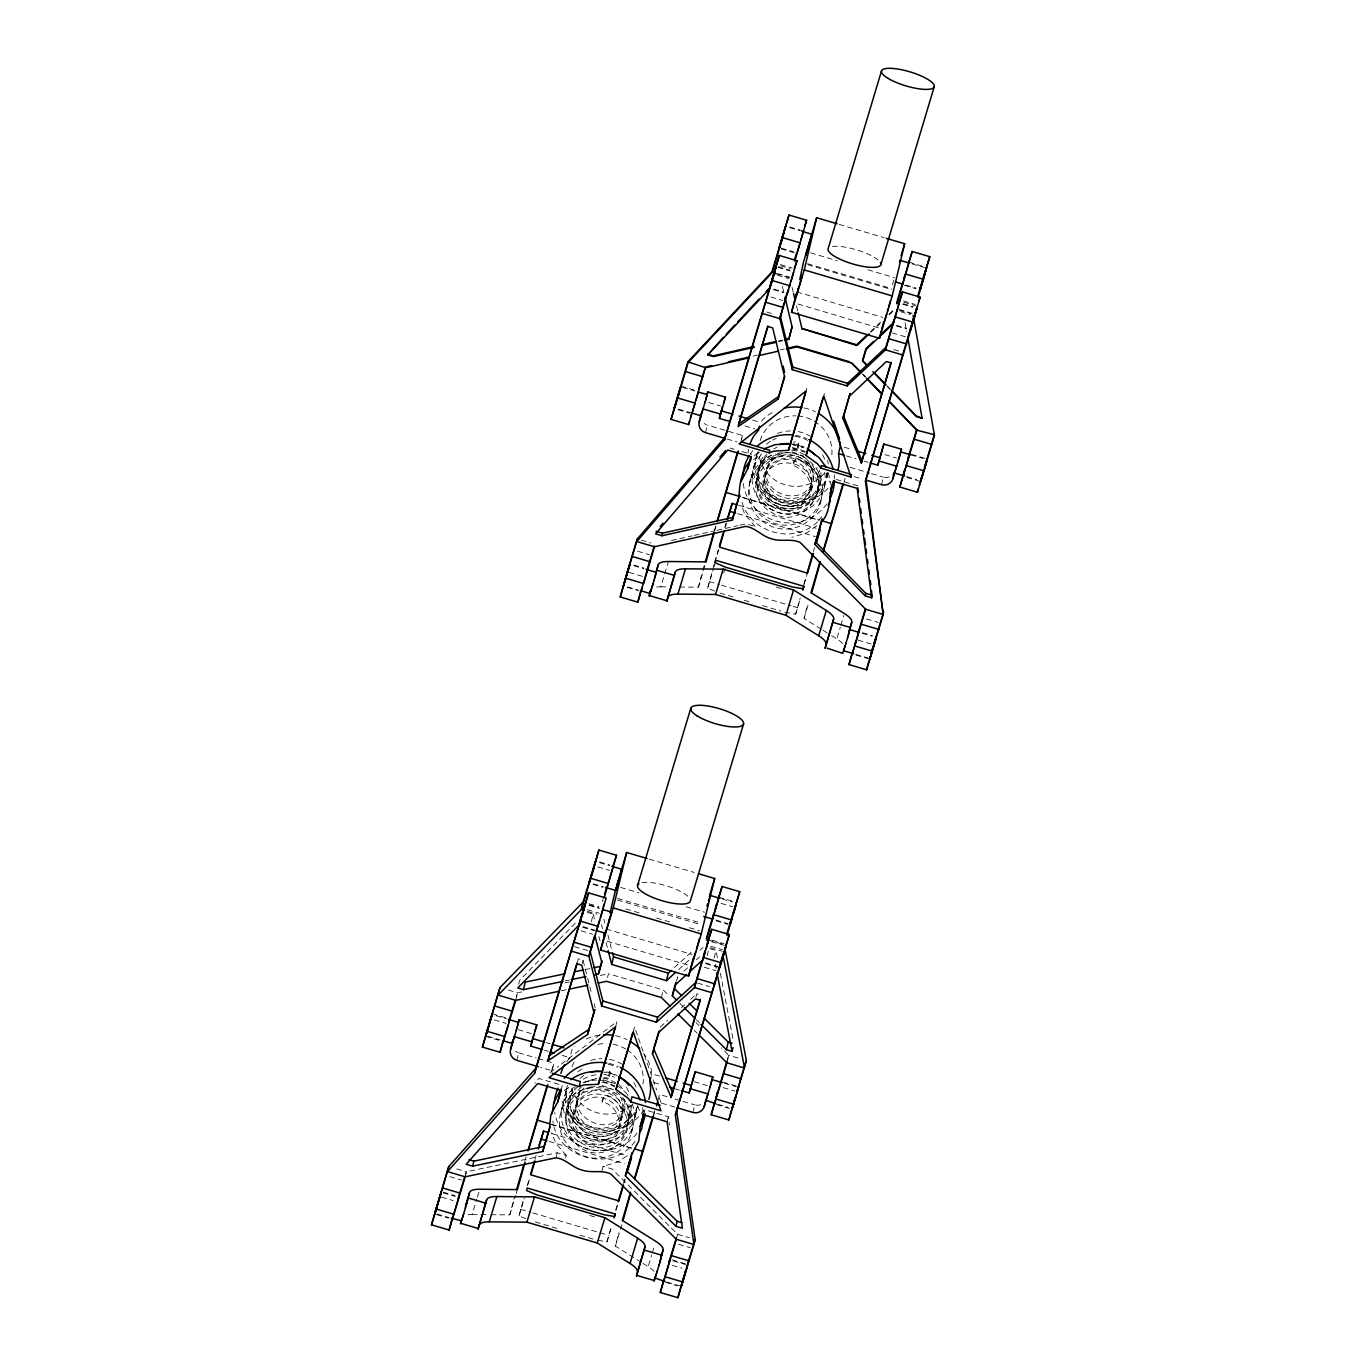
<?xml version="1.0" encoding="UTF-8"?>
<svg xmlns="http://www.w3.org/2000/svg" width="1366" height="1366" viewBox="0 0 1366 1366"><rect width="100%" height="100%" fill="white"/><g stroke="black" fill="none" stroke-linecap="round" stroke-linejoin="round"><path stroke-width="0.75" stroke-dasharray="5 3.75" d="M626.926 1126.848C632.936 1117.268 605.514 1081.616 602.065 1101.73C622.35 1106.323 626.14 1136.871 606.009 1143.564M630.887 1105.589C635.327 1151.145 563.868 1151.914 568.393 1105.521M810.277 490.274C812.224 477.98 801.654 469.153 792.861 465.021C793.185 456.995 799.913 459.42 804.711 463.689M810.926 487.611C814.614 460.325 770.902 453.102 764.021 479.073M817.551 490.923C818.029 437.82 740.184 454.519 769.69 501.903M820.846 472.431C824.193 517.526 754.391 517.151 758.523 471.629M809.56 464.56C776.247 431.297 730.247 491.111 773.054 513.206C802.235 530.725 834.763 487.372 809.423 464.457M757.259 476.956C753.605 528.693 837.034 516.553 816.919 467.804M757.891 474.292C752.768 510.269 808.16 523.246 818.422 488.191M763.867 480.388L764.397 488.516L770.339 499.239M764.516 477.741L765.062 485.852L770.987 496.575M765.831 472.431C761.75 499.188 804.83 509.586 812.087 483.257M766.463 469.767C762.382 496.541 805.479 506.94 812.736 480.61M566.463 1113.597C560.641 1148.618 617.449 1162.415 626.874 1127.787M570.356 1097.444C565.302 1137.263 626.567 1146.347 631.792 1106.648M574.71 1110.251L575.24 1118.43L581.148 1129.255M576.674 1102.208C573.976 1140.49 634.097 1134.326 623.886 1098.418M795.371 459.317L792.826 465.943M812.872 479.415C816.629 453.034 772.473 444.855 765.985 471.099M820.095 480.49L819.344 470.024M812.241 482.061L810.243 470.707L805.599 464.133M623.562 1109.875L621.53 1098.708M629.777 1115.066L629.043 1104.599M818.78 485.835L818.046 475.368L811.336 463.245M749.951 482.318L750.668 478.441M806.23 390.847L806.708 388.268M823.818 396.055L824.313 393.476M820.334 503.149A36.711 36.336 10.6 0 0 776.537 457.371A36.711 36.336 10.6 0 0 758.557 517.68A36.711 36.336 10.6 0 0 820.334 503.149L821.068 499.273M621.65 1117.9C625.526 1092.202 580.891 1083.836 574.54 1110.251M566.566 1112.402C585.092 1062.799 655.475 1106.358 617.603 1144.913C575.632 1176.929 541.038 1104.018 588.405 1087.66M810.14 491.47L803.874 501.117L797.027 505.318M817.158 493.263C812.258 511.157 789.548 519.251 773.702 510.543C751.812 500.195 752.171 468.487 767.999 452.983M465.157 1176.826L466.369 1171.789L557.243 1152.75L566.241 1155.414L565.029 1160.451M518.67 984.22L519.592 980.447L577.22 921.162M515.75 1000.339L517.577 992.792L521.71 991.921M516.877 1060.358L518.704 1052.81A9.169 8.811 13.6 0 1 515.528 1051.171M490.975 1214.716L509.791 1214.886L514.179 1197.948M577.476 962.159L578.279 958.795L583.026 960.213L587.09 976.109M705.522 432.646L707.349 425.082A9.169 8.811 13.6 0 1 704.173 423.443M538.255 1058.582L553.913 1063.209L552.069 1070.773L540.338 1067.307M525.842 1218.728L519.012 1215.808L523.605 1199.621M591.341 921.691L593.168 914.144L586.099 912.044M582.206 963.559L583.026 960.213M561.153 1090.444L562.365 1085.407L538.972 1078.474L534.755 1083.221M566.753 1061.604L570.015 1057.711L571.842 1050.164L574.932 1046.476M560.845 1112.505L562.672 1104.94M564.807 1096.13L566.634 1088.565A36.711 35.209 13.6 0 0 593.544 1133.217A36.711 35.209 13.6 0 0 637.888 1105.811M556.03 1157.787L557.243 1152.75M679.636 587.004L698.453 587.175L701.748 574.044M607.529 977.527L608.451 973.753L663.244 989.957L669.203 995.899M740.731 443.045L742.558 435.498L707.349 425.082M714.486 591L707.656 588.097L712.249 571.893M615.673 1026.686L616.886 1021.648L560.214 1064.985M753.451 468.401L755.278 460.854M756.491 455.817L757.413 452.026M633.278 1031.893L634.49 1026.856L656.602 1089.948M601.808 1171.328L603.021 1166.291L618.183 1161.92L627.814 1155.26M661.417 997.522L663.244 989.957M631.246 1133.319A36.711 35.209 13.6 0 0 587.226 1088.497A36.711 35.209 13.6 0 0 569.656 1146.911A36.711 35.209 13.6 0 0 631.246 1133.319L633.073 1125.772M635.207 1116.944L637.034 1109.397M597.949 1240.277L606.999 1241.848L611.592 1225.643M643.693 1114.861L644.923 1109.824L668.315 1116.739L669.528 1125.089M676.665 980.703L677.57 976.912L675.863 982.598M641.252 1262.304L615.4 1246.133L618.696 1233.003M658.122 1100.125L659.505 1094.456L667.325 1096.761M695.926 997.197L696.745 993.85L701.475 995.251M667.103 1121.776L668.315 1116.739M707.11 955.944L708.937 948.38L716.006 950.48L717.594 958.778M823.852 489.233L825.679 481.669M826.891 476.632L827.813 472.858M784.801 612.241L795.644 614.119L800.237 597.932M714.179 958.027L716.006 950.48M821.29 629.18L804.045 618.405L807.34 605.275M692.869 1112.419L694.696 1104.855A9.169 8.811 13.6 0 0 701.663 1104.24M676.341 1239.286L677.553 1234.249L612.036 1168.955L603.021 1166.291M726.934 1062.816L728.778 1055.252L721.316 1047.842M881.514 484.691L883.341 477.144A9.169 8.811 13.6 0 0 893.04 474.344M602.355 901.731L603.926 896.267M892.408 284.896L893.962 279.467M702.824 570.237L704.105 565.797M524.92 1160.963L526.115 1156.9M714.162 531.203L715.938 525.107M714.828 530.486L715.989 526.473M527.225 1185.927L529.598 1177.748M534.943 1159.375L536.138 1155.294M714.691 562.28L718.243 550.037M724.783 527.583L725.961 523.485M725.312 527.259L726.473 523.28M615.827 1209.9L617.603 1203.787M623.528 1183.366L624.723 1179.285M624.091 1182.99L625.252 1179.012M803.874 584.221L806.247 576.059M813.368 551.557L814.563 547.476M468.111 1214.75A31.333 8.828 16.7 0 1 472.158 1214.545L476.836 1198.989M477.434 1197.043L479.773 1189.257M656.756 587.021A31.333 8.828 16.7 0 1 660.803 586.834L668.418 561.528M551.454 1071.371L553.913 1063.209M741.328 439.562L742.558 435.498M509.791 1214.886L515.648 1195.438M516.228 1193.491L517.407 1189.598M698.453 587.175L706.051 561.87M519.012 1215.808L524.271 1198.289M707.656 588.097L713.496 568.632M714.094 566.685L715.255 562.792M723.741 573.003L725.5 567.163M606.999 1241.848L611.678 1226.275M795.644 614.119L800.322 598.547M653.375 1114.827L654.604 1110.746M653.529 1115.817L654.707 1111.873M843.949 482.181L845.127 478.237M615.4 1246.133L622.998 1220.828M804.045 618.405L808.723 602.833M653.99 1271.319A31.333 8.828 16.7 0 0 648.15 1266.606L651.667 1254.927M652.248 1252.998L654.587 1245.211M842.634 643.608A31.333 8.828 16.7 0 0 836.795 638.895L840.312 627.216M840.893 625.269L843.812 615.537M712.915 568.41L714.111 564.534M714.725 562.604L718.943 549.064M527.874 1184.527L529.684 1178.721M803.925 584.768L806.93 575.086M615.878 1210.549L617.688 1204.744M516.297 996.736L517.577 992.792L507.81 989.889M465.208 1175.323L466.369 1171.789L454.639 1168.306M727.48 1059.196L728.778 1055.252L738.545 1058.155M757.686 474.429C763.116 454.485 789.633 446.255 805.974 458.395M764.67 476.41C785.928 431.776 837.921 486.398 796.395 507.964M568.495 1104.326L573.361 1094.644L581.182 1087.319M573.396 1087.234C548.364 1131.372 627.353 1162.073 621.94 1106.443C608.894 1067.888 553.179 1103.318 580.157 1133.285M570.442 1096.232L575.308 1086.568M579.987 1090.358C575.513 1101.457 572.593 1115.783 582.138 1125.225M576.52 1102.208L582.906 1092.015L589.839 1087.473M758.95 469.101L760.964 464.099M758.318 471.765L763.133 462.271L770.936 455.032M766.633 468.453L773.002 458.259L783.896 452.488M810.841 488.567C794.756 528.061 739.74 483.871 765.028 454.349M819.72 482.847C814.102 502.705 787.311 509.603 771.653 497.07M623.767 1109.67C613.863 1143.205 558.421 1114.195 583.88 1087.985M621.837 1117.712L615.776 1127.309L608.912 1131.458M629.76 1116.005C624.125 1135.778 597.266 1142.505 581.779 1129.836M798.547 443.13C793.458 460.359 804.762 438.742 793.526 442.174M763.731 459.676L767.351 455.646M760.913 464.184L763.782 459.591M609.834 1071.081C604.882 1087.387 614.973 1069.544 606.487 1070.483M818.575 520.566L822.913 515.255M761.528 421.206L763.577 418.764A45.881 44.019 13.6 0 1 773.207 412.088M635.019 1141.31C613.556 1173.309 556.918 1159.341 552.94 1121.025M577.92 1086.602C555.484 1105.726 571.688 1149.472 602.082 1144.708C628.565 1143.342 638.912 1105.589 615.964 1091.758M773.634 455.595C734.413 512.438 840.21 517.526 806.879 458.839M870.569 331.631L881.326 321.42M889.01 314.129L895.157 308.289M870.757 332.382L879.994 323.64M889.215 314.88L895.362 309.04M674.394 967.555L692.682 950.924M678.663 969.57L689.318 959.871M699.99 950.155L703.029 947.389M683.854 971.209L688.549 966.923M696.387 959.803L699.529 956.951M660.188 1027.112L667.803 1020.18M681.514 1007.698L684.554 1004.932M690.65 999.383L696.745 993.85M579.884 1078.542L584.119 1075.213M550.208 1072.617L558.54 1066.248M754.254 455.817L759.086 452.351M753.52 459.693L761.596 453.905M817.483 521.897C793.526 545.632 748.397 532.364 741.277 499.358M816.766 525.756L807.084 532.706L791.853 537.35M564.278 1090.563L570.681 1086.107M583.145 1079.242L587.892 1076.681L598.41 1074.12M583.743 1082.435L597.437 1078.167M588.097 1081.394L595.747 1078.081M773.805 448.868L776.981 447.177M606.982 1139.534C624.604 1134.036 625.013 1106.511 607.272 1099.801C584.972 1087.695 560.367 1119.42 579.184 1137.315M602.082 1102.311L604.592 1095.43M778.381 340.937L782.462 340.014M778.586 341.688L782.65 340.766M753.178 356.116L757.327 355.16M780.14 349.952L784.289 348.996M671.474 540.492L677.69 539.092M679.756 538.631L692.186 535.848M694.269 535.387L700.485 534.004M702.551 533.543L714.981 530.759M717.065 530.298L723.28 528.898M725.346 528.437L737.777 525.654M739.86 525.193L746.075 523.793L753.281 525.927M585.655 969.467L589.822 968.596M565.08 980.942L569.246 980.071M565.08 982.837L569.212 981.966M600.186 975.478L608.451 973.753M561.187 990.828L567.385 989.53M590.112 1087.08L600.92 1086.312L611.302 1089.112M796.651 505.471C787.755 507.213 778.313 505.061 771.005 499.734M795.985 508.135C787.106 509.877 777.664 507.725 770.373 502.398M608.348 1131.748C599.452 1133.421 590.027 1131.185 582.77 1125.789M606.384 1139.825C597.488 1141.498 588.063 1139.261 580.806 1133.865M605.394 1143.837C596.515 1145.528 587.09 1143.274 579.833 1137.895M660.803 586.834L667.086 586.885M472.158 1214.545L488.891 1214.698M789.702 443.882L798.837 445.333L803.925 447.587M792.639 448.321L804.881 452.197M601.399 1071.695L610.534 1073.198L615.622 1075.418M603.226 1079.857L615.485 1083.716M603.84 1074.188L614.222 1077.006M604.114 1077.484L608.536 1078.303M602.867 1078.235L608.194 1079.208L617.91 1083.682M603.14 1081.531L614.802 1085.748M601.894 1082.282L607.221 1083.238L616.937 1087.712M602.15 1085.543L613.812 1089.778M792.878 444.821L803.362 447.758M792.246 447.485L802.61 450.37L807.391 453.119M792.878 449.294L797.3 450.131M791.597 450.148L796.924 451.173L806.606 455.732M792.229 451.958L803.737 456.21M839.168 224.4L884.195 237.718M789.736 226.944L803.413 230.991M909.022 262.221L924.662 266.848M789.668 227.678L799.827 230.683M912.198 263.928L924.372 267.531M810.567 252.847L837.17 260.718M867.871 269.802L894.474 277.674M781.386 248.202L793.578 251.805M905.948 285.05L916.091 288.055M781.113 248.885L794.79 252.932M904.309 285.323L916.04 288.789M807.46 263.689L891.366 288.516M807.75 264.697L891.657 289.524M780.362 264.543L792.109 268.009M903.558 300.981L915.288 304.447M780.703 265.789L790.487 268.692M903.899 302.228L915.63 305.711M778.142 266.712L789.872 270.178M903.285 303.73L913.069 306.616M778.039 267.394L790.214 270.997M902.585 304.225L912.744 307.23M777.835 273.593L789.565 277.059M899.067 309.45L912.761 313.497M776.076 273.763L789.77 277.81M899.272 310.202L911.002 313.668M777.408 275.249L789.138 278.715M900.604 311.687L910.388 314.59M796.873 291.948L882.829 317.373M773.822 289.114L783.964 292.119M896.335 325.347L906.495 328.352M773.515 289.66L783.299 292.563M896.711 326.115L906.495 329.001M797.864 304.003L879.721 328.216M770.919 297.02L782.65 300.486M892.169 332.877L905.846 336.924M766.668 312.011L774.488 314.317M893.774 349.611L901.594 351.916M680.917 386.1L694.594 390.164M911.651 454.366L927.309 458.993M682.727 387.415L694.918 391.017M910.849 454.895L923.04 458.498M708.8 402.56L720.531 406.026M884.792 454.622L896.523 458.088M752.632 420.113L760.486 422.435M844.273 447.211L852.128 449.534M744.914 425.919L754.732 428.839M846.374 455.937L856.192 458.839M864.046 461.162L867.973 462.323M678.509 409.117L690.701 412.737M906.631 476.597L916.774 479.603M678.151 409.783L689.881 413.249M906.939 477.468L920.633 481.515M850.096 467.309L869.664 473.097M871.61 473.678L883.341 477.144M727.036 438.998L736.82 441.901M854.143 476.597L861.963 478.92M730.195 448.065L734.105 449.209M741.909 451.514L751.659 454.4M836.163 479.398L857.609 485.75M742.148 497.19L819.31 520.019M743.685 497.958L818.815 520.19M738.391 505.215L816.151 528.215M737.708 513.667L815.485 536.667M641.2 540.151L650.984 543.036M776.349 587.175L784.528 589.583M637.683 551.266L649.413 554.75M866.471 618.952L878.201 622.418M709.227 581.557L719.455 584.597M721.504 585.194L791.085 605.787M793.134 606.384L797.232 607.597M633.875 565.063L643.642 567.966M862.663 632.748L872.447 635.634M633.858 565.746L644.018 568.751M861.98 633.226L872.123 636.232M719.933 593.066L736.137 597.864M744.248 600.255L752.359 602.662M762.501 605.65L780.737 611.046M629.231 572.456L642.925 576.503M858.019 640.125L871.713 644.189M627.609 586.868L637.768 589.873M855.714 654.331L869.937 658.549M627.301 587.448L639.032 590.915M856.089 655.134L867.82 658.6M649.174 859.146L694.201 872.464M599.657 861.946L609.441 864.849M718.943 897.24L732.637 901.287M599.606 862.697L609.748 865.702M722.119 898.948L732.278 901.936M597.847 866.915L609.577 870.381M721.043 903.353L732.774 906.819M620.625 887.422L639.049 892.869M686.108 906.802L704.532 912.249M593.339 883.819L603.499 886.824M715.869 920.052L728.044 923.655M592.981 884.468L602.765 887.371M716.177 920.906L727.907 924.389M617.483 898.384L701.39 923.194M617.586 900.023L699.443 924.236M625.884 908.953L642.259 913.803M656.585 918.037L670.911 922.272M689.318 927.719L699.563 930.758M589.053 903.746L598.837 906.631M712.249 940.184L723.98 943.65M589.292 904.77L599.076 907.656M708.578 940.047L722.273 944.094M589.156 905.385L599.401 908.527M711.754 941.755L724.082 945.289M587.482 909.739L599.213 913.205M710.679 946.177L722.409 949.643M587.226 911.293L597.01 914.195M710.422 947.731L722.153 951.214M606.18 929.034L692.118 954.458M582.992 926.626L595.166 930.229M705.505 962.876L717.696 966.479M582.633 927.292L594.364 930.758M705.829 963.73L717.56 967.196M581.148 930.809L592.878 934.276M704.344 967.248L716.074 970.731M607.119 941.191L688.976 965.403M574.488 946.655L588.165 950.702M697.685 983.093L709.415 986.576M492.272 1013.828L507.913 1018.455M723.007 1082.077L738.647 1086.704M496.114 1015.741L506.274 1018.746M724.236 1083.204L736.411 1086.807M494.355 1019.958L506.103 1023.424M723.16 1087.626L734.891 1091.092M518.192 1029.691L531.886 1033.755M694.184 1081.752L707.878 1085.799M546.315 1042.6L550.242 1043.778M659.556 1076.101L651.702 1073.778L651.138 1069.032A45.881 44.019 13.6 0 0 643.54 1053.306M544.488 1050.164L548.415 1051.325M562.16 1055.389L570.015 1057.711M653.802 1082.504L661.656 1084.826M675.402 1088.89L679.329 1090.051M487.833 1036.248L500.024 1039.85M717.97 1104.326L728.129 1107.331M485.596 1036.35L501.237 1040.977M716.347 1104.599L730.025 1108.646M518.704 1052.81L536.309 1058.018M675.145 1099.084L681.002 1100.808M682.966 1101.389L694.696 1104.855M661.588 1103.165L675.265 1107.211M551.471 1124.32L632.697 1148.345M550.976 1124.474L632.202 1148.499M551.796 1133.541L627.506 1155.943M549.064 1141.395L624.774 1163.781M677.553 1234.249L689.301 1237.716M589.753 1215.501L597.932 1217.926M449.79 1176.604L461.52 1180.07M678.578 1244.272L690.308 1247.756M520.583 1209.286L530.811 1212.308M532.86 1212.923L608.587 1235.308M443.318 1192.142L455.049 1195.609M672.106 1259.828L687.747 1264.455M443.182 1192.877L455.373 1196.479M673.318 1260.938L685.51 1264.557M535.335 1221.972L559.667 1229.178M579.935 1235.171L594.125 1239.372M441.508 1197.111L453.239 1200.577M672.243 1265.36L682.027 1268.246M436.932 1213.981L449.107 1217.584M667.069 1282.059L681.293 1286.26M436.642 1214.664L448.372 1218.13M665.43 1282.332L677.16 1285.816M823.015 630.255L829.913 634.575M831.638 635.651L836.795 638.895M642.976 1263.379L648.15 1266.606M566.241 1155.414L555.962 1143.513L551.608 1132.721M755.074 526.456L744.863 514.299L741.277 505.061M619.276 1084.792L628.223 1095.703M679.841 1003.31L682.846 1006.298M696.37 1019.787L699.375 1022.775M696.011 1022.605L698.982 1025.576M694.184 1030.169L697.155 1033.14M887.183 385.929L890.103 388.917M887.388 386.68L890.308 389.669M863.363 374.557L866.334 377.614M862.083 373.789L865.054 376.845M626.55 1087.165L630.392 1094.883M637.563 1105.897L640.483 1113.102M828.308 472.824L831.194 485.186M826.14 472.995L829.743 482.232M659.368 1097.837L662.134 1105.726M603.84 919.13L604.865 923.109M607.921 935.027L611.49 948.943M601.501 924.697L602.526 928.675M606.094 942.591L607.614 948.55M593.168 914.144L595.269 922.323M598.94 936.649L599.981 940.73M587.602 978.09L591.171 992.006M594.227 1003.925L595.235 1007.886M792.041 287.355L793.236 292.239M796.498 305.899L797.693 310.765M782.359 286.382L783.811 292.426M720.377 973.292L733.115 1039.68M715.374 964.259L716.177 968.409M905.077 322.752L906.751 331.75M642.549 1107.604L643.266 1113.819M832.423 246.512A27.525 7.308 16.7 0 1 878.15 260.035M826.806 503.9A45.881 44.019 13.6 0 1 777.92 521.505A45.881 44.019 13.6 0 1 743.155 482.932M750.497 453.734A45.881 44.019 13.6 0 1 752.854 450.66M795.473 435.31A45.881 44.019 13.6 0 1 806.947 438.708M834.148 474.702A45.881 44.019 13.6 0 1 834.421 478.561M824.603 472.773A36.711 35.209 13.6 0 1 778.518 512.54A36.711 35.209 13.6 0 1 761.904 454.212M793.151 443.865A36.711 35.209 13.6 0 1 804.164 447.126M804.147 407.973A45.881 44.019 13.6 0 1 815.485 411.849M828.035 488.294A45.881 44.019 13.6 0 1 750.207 472.175M747.987 453.188A45.881 44.019 13.6 0 1 748.585 449.363M824.586 472.909A36.711 35.209 13.6 0 1 784.289 484.554A36.711 35.209 13.6 0 1 758.745 451.617M760.145 440.706A36.711 35.209 13.6 0 1 796.036 415.845M797.932 415.947A36.711 35.209 13.6 0 1 812.599 420.284M814.256 421.223A36.711 35.209 13.6 0 1 831.416 457.952M827.096 472.585A36.711 35.209 13.6 0 1 780.345 504.993A36.711 35.209 13.6 0 1 759.103 452.47M766.463 444.172A36.711 35.209 13.6 0 1 771.107 440.945M772.763 440.04A36.711 35.209 13.6 0 1 776.195 438.503M794.978 436.317A36.711 35.209 13.6 0 1 807.716 440.433M822.537 454.776A36.711 35.209 13.6 0 1 825.525 461.623M827.762 473.063A36.711 35.209 13.6 0 1 781.557 499.956A36.711 35.209 13.6 0 1 757.754 452.351M777.425 433.466A36.711 35.209 13.6 0 1 790.47 430.922M798.103 431.588A36.711 35.209 13.6 0 1 810.601 436.335M827.659 460.171A36.711 35.209 13.6 0 1 828.189 463.859M777.254 453.495A36.711 36.336 10.6 0 1 821.239 498.658A36.711 36.336 10.6 0 1 760.179 514.709A36.711 36.336 10.6 0 1 775.41 453.973M637.017 1133.182A45.881 44.019 13.6 0 1 589.275 1149.233A45.881 44.019 13.6 0 1 554.767 1112.573M608.792 1063.397A45.881 44.019 13.6 0 1 618.303 1066.436M636.624 1107.86A36.711 35.209 13.6 0 1 589.856 1140.268A36.711 35.209 13.6 0 1 568.632 1087.746M606.402 1071.9A36.711 35.209 13.6 0 1 617.244 1075.708M586.304 1038.963A45.881 44.019 13.6 0 1 599.589 1035.121M615.503 1035.701A45.881 44.019 13.6 0 1 626.823 1039.577M644.086 1109.875A45.881 44.019 13.6 0 1 600.033 1130.177A45.881 44.019 13.6 0 1 561.563 1099.903M632.116 1104.718A36.711 35.209 13.6 0 1 571.654 1088.463M572.081 1066.675A36.711 35.209 13.6 0 1 574.386 1061.621M597.881 1044.409A36.711 35.209 13.6 0 1 605.48 1043.539M613.112 1044.205A36.711 35.209 13.6 0 1 625.611 1048.951M627.216 1049.959A36.711 35.209 13.6 0 1 643.062 1083.836M577.818 1071.883A36.711 35.209 13.6 0 1 582.462 1068.673M608.229 1064.353A36.711 35.209 13.6 0 1 617.347 1067.29M633.892 1082.487A36.711 35.209 13.6 0 1 636.266 1087.592M637.666 1106.101A36.711 35.209 13.6 0 1 592.912 1127.667A36.711 35.209 13.6 0 1 567.368 1085.304M590.556 1060.528A36.711 35.209 13.6 0 1 601.825 1058.65M609.458 1059.316A36.711 35.209 13.6 0 1 621.94 1064.063M642.02 882.658A27.525 7.769 16.7 0 1 687.747 896.181M632.304 1103.95A36.711 35.209 13.6 0 1 615.024 1146.842A36.711 35.209 13.6 0 1 568.205 1135.522A36.711 35.209 13.6 0 1 572.456 1089.47M583.589 1082.589A36.711 35.209 13.6 0 1 596.635 1080.062M598.547 1080.079A36.711 35.209 13.6 0 1 615.11 1084.536M616.766 1085.458A36.711 35.209 13.6 0 1 624.245 1091.349"/><path stroke-width="1.5" d="M552.086 1113.7L553.862 1102.345L560.726 1089.402M801.859 231.281L812.019 234.286L805.752 255.408L810.328 239.477M890.325 301.015L888.959 306.001M908.134 262.716L900.006 260.325L899.648 261.794M898.862 303.372L902.516 291.897L885.475 349.867L847.091 385.895L792.297 369.674L779.866 318.637L796.993 260.769L779.32 255.459L725.124 437.086L637.29 538.989L620.249 596.959L637.854 602.167L647.296 569.827M661.998 535.762L662.476 533.184L732.859 517.441L739.638 494.714L732.381 520.019L661.998 535.762L655.543 533.85L727.771 450.063L751.163 456.978L747.612 468.914L740.662 482.3M852.264 652.538L848.969 664.542L866.642 669.835L883.204 614.461L865.6 609.253L800.374 542.592C791.187 538.067 781.232 542.182 771.688 538.836C761.852 536.462 755.74 527.583 745.58 526.388L654.416 546.776L636.812 541.568L724.646 439.664L725.124 437.086M732.381 520.019L732.859 517.441M747.612 468.914L751.061 456.398M784.084 302.945L779.866 318.637L762.279 313.429L724.646 439.664M777.971 399.196L784.63 376.879L772.695 327.891L767.965 326.474L738.118 426.585L777.971 399.196L784.511 376.333M769.263 452.863L773.907 451.104L788.489 450.319L806.23 390.847L739.074 443.933L769.263 452.863L769.741 450.285L741.567 441.952M792.297 369.674L792.775 367.095L780.362 316.058M788.489 450.319L805.53 392.247M851.479 474.463L851.001 477.041L820.829 468.111L817.893 464.116L806.094 455.527L823.117 397.438M820.829 468.111L821.308 465.533L849.481 473.865M814.939 544.436L822.195 519.131L814.939 544.436L865.276 595.883L871.73 597.796L871.645 591M847.091 385.895L847.569 383.3L885.953 347.288L893.74 320.429M842.924 418.406L850.062 393.51L842.924 418.406L861.314 463.04L891.161 362.929L886.414 361.529L849.584 396.089M821.7 521.71C832.287 510.269 827.847 494.099 833.619 480.815M861.314 463.04L891.025 362.383M885.953 347.288L885.475 349.867L903.063 355.075L914.793 316.451M865.924 478.732L883.204 614.461L865.446 481.31L907.28 339.383M865.276 595.883L865.771 593.305L815.417 541.858M663.415 1280.949L660.307 1292.492L677.895 1297.7L693.945 1244.494L676.341 1239.286L610.807 1173.992C601.638 1169.535 591.666 1173.445 582.155 1170.116C572.354 1167.725 566.139 1159.034 556.03 1157.787L465.157 1176.826L449.107 1230.032L431.502 1224.824L448.765 1166.581L535.779 1068.349L588.575 892.869L606.163 898.077L588.9 956.32L601.638 1006.008L656.431 1022.212L694.509 987.567L711.754 929.324L729.359 934.532L723.741 954.083M441.064 1192.706L441.355 1191.562L440.689 1193.525M559.121 991.255L515.75 1000.339L500.007 1052.281L482.42 1047.09L499.973 987.584L583.197 902.004L598.923 850.062L616.527 855.27L604.387 897.172M485.886 1035.206L485.596 1036.35L487.44 1030.63M449.107 1230.032L452.214 1218.489M461.469 1219.787L460.513 1223.834L462.937 1216.167M451.139 1218.182L461.384 1220.76M467.548 1200.082L466.062 1205.615M500.007 1052.281L502.688 1042.309M504.071 1041.046L512.199 1043.453L513.053 1040.158M486.586 1200.031L478.117 1229.041L486.586 1200.031A31.333 8.828 16.7 0 1 496.865 1196.548L534.499 1196.889L604.899 1217.704L637.649 1238.194A31.333 8.828 16.7 0 1 644.974 1246.885L636.505 1275.895L644.974 1246.885M542.524 1049.583L530.742 1046.1L536.838 1024.91L519.234 1019.702L517.594 1025.644M711.72 365.593L705.505 367.01L688.669 424.57L671.065 419.362L687.901 361.802L771.961 271.851L789.002 215.043L806.606 220.25L794.841 261.145M674.531 407.495L674.241 408.622L674.906 406.658M579.389 924.167L578.723 926.131L579.901 922.545M585.092 904.753L585.382 903.609L584.716 905.573M588.575 892.869L582.94 912.42M598.923 850.062L593.305 869.613M650.54 590.317L649.157 596.105L651.582 588.456M641.815 591.068L649.943 593.476L650.797 590.163M646.05 569.349L656.192 572.354L654.707 577.886M688.669 424.57L689.454 421.309M691.93 413.369L695.26 402.902M596.413 930.878L599.742 920.394M692.733 413.335L700.843 415.725L701.236 414.171A9.169 8.811 13.6 0 0 700.792 417.467M675.231 572.303L666.762 601.313L675.231 572.303A31.333 8.828 16.7 0 1 685.51 568.819L723.143 569.161L793.544 589.992L826.293 610.465A31.333 8.828 16.7 0 1 833.636 619.157L825.149 648.167L833.636 619.157M698.982 392.213L707.11 394.62L706.239 397.916M729.205 421.274L719.387 418.372L725.483 397.182L707.878 391.974L705.607 400.153M597.198 930.827L605.326 933.234L605.701 931.663M603.465 909.722L611.575 912.129L605.326 933.234M605.531 887.422L615.69 890.427L616.544 887.115M611.78 866.3L621.94 869.305L615.69 890.427M789.002 215.043L779.149 248.305L783.264 233.825M720.087 898.333L709.927 895.345L709.552 896.899M734.088 911.259L739.723 891.708L722.119 886.5L706.478 940.098M655.065 1277.039L654.109 1281.086L657.285 1270.926M665.037 1281.462L654.98 1278.013M709.808 1087.712L712.83 1076.971L695.226 1071.764L689.147 1092.954L681.293 1090.631M729.956 924.492L730.537 922.989M725.892 946.399L726.183 945.255L725.517 947.219M715.955 1103.728L705.88 1100.279M724.783 947.833L746.365 1060.46L728.812 1119.966L711.208 1114.758L714.316 1103.216M714.469 1103.557L726.849 1061.177M677.895 1297.7L680.575 1287.711M681.378 1285.833L681.071 1286.96L681.754 1284.996M728.812 1119.966L735.147 1097.342M924.219 276.069L929.802 256.688L912.198 251.498L896.967 303.918M899.835 455.185L901.475 449.243L883.87 444.035L877.792 465.225L869.937 462.903M857.916 632.031L849.789 629.624L848.935 632.919M904.599 476L894.44 472.995L894.815 471.441M913.12 315.597L934.498 435.43L917.457 492.238L899.852 487.03L904.514 470.126M917.457 492.238L918.242 488.977M927.002 460.137L927.309 458.993L926.114 462.579M886.244 238.316L904.651 243.763L892.22 295.927L879.499 338.307L791.512 312.268L796.361 293.758M799.776 279.757L803.379 262.477L816.663 217.74L837.119 223.785M791.512 312.268L804.232 269.905L816.663 217.74M879.499 338.307L881.309 330.709M637.854 602.167L639.732 594.791M641.149 590.641L640.978 591.495L642.344 587.312M787.362 292.87L787.209 293.724L788.575 289.524M793.629 272.193L791.051 281.242M902.516 291.897L920.121 297.105L913.376 320.617M866.642 669.835L867.751 665.225M876.374 636.846L869.766 659.18L870.347 656.807M448.765 1166.581L431.502 1224.824M499.973 987.584L482.42 1047.09M472.653 1166.188L542.797 1151.487L549.422 1129.477L550.822 1114.929L557.67 1101.986L561.153 1090.444L537.743 1083.511L466.199 1164.276L472.653 1166.188L473.865 1161.151L544.027 1146.45L550.037 1126.438M466.694 1203.378L469.494 1192.74A31.333 8.828 16.7 0 1 479.773 1189.257L517.407 1189.598L525.005 1162.227M579.833 924.167L517.765 987.994L523.417 989.667L525.244 982.12L564.824 973.821M538.392 1066.726L516.877 1060.358A9.169 8.811 13.6 0 1 510.611 1049.327L512.438 1041.763A9.169 8.811 13.6 0 0 512.148 1045.195M530.742 1046.1L533.85 1034.318M465.157 1176.826L447.553 1171.618L534.567 1073.386L535.779 1068.349M655.339 575.667L658.139 565.012A31.333 8.828 16.7 0 1 668.418 561.528L706.051 561.87L714.23 532.501M515.75 1000.339L498.146 995.131L581.353 909.568L583.197 902.004M725.073 438.418L705.522 432.646A9.169 8.811 13.6 0 1 699.255 421.599L701.082 414.052M594.842 1009.576L587.534 1034.54L547.92 1060.819L577.067 962.842M594.312 936.683L588.9 956.32L571.312 951.112L534.567 1073.386M719.387 418.372L722.494 406.607M542.797 1151.487L544.027 1146.45M557.67 1101.986L561.204 1089.248M698.299 873.677L714.674 878.509L701.253 933.917L688.584 976.092L600.596 950.053L605.65 930.861M610.073 912.915L616.015 888.037M600.596 950.053L613.266 907.895L626.67 852.486L647.125 858.531M594.244 974.829L598.41 973.958L601.945 960.725M587.534 1034.54L594.654 1009.867M579.167 1086.585L583.794 1084.928L598.359 1084.297L615.673 1026.686L548.995 1077.654L579.167 1086.585L580.396 1081.548L552.223 1073.215M601.638 1006.008L602.85 1000.971L590.129 951.282M675.624 972.336L666.488 980.651L611.695 964.447L613.522 956.883L612.497 952.922M598.359 1084.297L615.093 1027.608M759.581 426.209L758.659 430L754.305 435.191A45.881 44.019 13.6 0 0 750.122 443.83M615.964 1089.487L633.278 1031.893L660.922 1110.763L630.75 1101.85L627.797 1097.94L615.964 1089.487L632.697 1032.816M630.75 1101.85L631.963 1096.813L660.12 1105.128M656.431 1022.212L657.644 1017.175L695.721 982.53L702.158 960.349M666.488 980.651L668.315 973.104L671.355 970.321M652.487 1053.749L658.975 1032.15L695.533 998.888L700.263 1000.288L671.116 1097.257L652.487 1053.749L653.29 1050.403M615.212 1214.05L614.598 1216.543L603.755 1214.664L536.855 1194.891L526.61 1190.52L527.208 1188.01L615.212 1214.05L614 1217.909M625.355 1175.904L631.963 1153.894L638.827 1140.952L640.227 1126.404L643.693 1114.861L667.103 1121.776L682.385 1228.222L675.931 1226.309L625.355 1175.904L631.98 1152.87M650.779 1077.552L649.875 1081.326L650.66 1088.053A45.881 44.019 13.6 0 1 648.867 1099.408M640.227 1126.404L643.762 1113.666M676.836 1000.322L672.328 995.831L673.711 990.162M688.584 976.092L693.125 958.71M695.721 982.53L694.509 987.567L712.096 992.758L723.792 953.912M671.116 1097.257L700.263 999.28M676.58 1109.995L695.157 1239.457L693.945 1244.494L675.35 1115.032L713.325 987.72M803.857 586.321L803.259 588.814L792.4 586.953L725.5 567.163L715.255 562.792L715.852 560.299L803.857 586.321L802.645 590.197M838.024 469.836A45.881 44.019 13.6 0 0 839.305 460.325L838.519 453.614L840.346 446.05L839.783 441.303M689.147 1092.954L695.226 1071.764M660.29 1260.647L663.091 1249.992A31.333 8.828 16.7 0 0 655.765 1241.318L622.998 1220.828L630.597 1193.457M677.229 1107.792L692.869 1112.419A9.169 8.811 13.6 0 0 704.207 1106.597L705.573 1100.928M675.931 1226.309L677.16 1221.272L626.567 1170.867M732.996 1047.62L732.074 1051.393L726.422 1049.72L728.249 1042.156L704.207 1018.216M877.792 465.225L883.87 444.035M848.303 635.156L851.735 622.281A31.333 8.828 16.7 0 0 844.41 613.59L811.643 593.1L820.42 561.733M865.873 480.064L881.514 484.691A9.169 8.811 13.6 0 0 892.852 478.868L894.679 471.304M796.515 294.253C795.251 299.735 803.754 270.895 801.927 275.949M435.276 1211.813L434.695 1214.084L435.361 1212.12M440.774 1193.833L441.269 1192.04M485.681 1035.889L486.176 1034.079M452.692 1217.618L452.283 1219.292L458.959 1196.77L458.464 1198.119M503.593 1039.885L503.286 1041.097L508.272 1024.944M674.326 408.161L674.821 406.368M680.319 388.371L680.917 386.1L680.251 388.081M518.073 1023.902L518.448 1022.349L508.306 1019.343M698.419 391.786L696.131 399.965M589.668 881.053L589.07 883.307L589.736 881.343M578.808 925.67L579.304 923.86M595.166 863.056L595.661 861.263M584.802 905.88L585.297 904.07M607.085 886.858L606.675 888.515L613.351 865.993L612.856 867.342M602.901 909.278L600.596 917.474M699.494 938.596L696.523 949.011M702.312 960.896L701.919 962.569L705.334 951.624M730.161 923.826L730.451 922.699M720.104 965.506L719.506 967.777L720.172 965.813M735.95 904.702L736.325 903.148M725.602 947.526L726.097 945.716M902.755 283.069L902.345 284.743L909.022 262.221L908.527 263.57M920.035 289.49L920.855 286.433M663.876 1280.096L663.483 1281.769L670.143 1259.247L669.118 1262.321M681.173 1286.499L681.668 1284.706M687.166 1266.709L687.457 1265.582M900.314 453.444L900.604 452.317M732.074 1108.765L732.569 1106.955M738.067 1088.975L738.647 1086.704L737.981 1088.685M870.313 656.978L869.937 658.549L874.701 642.959M920.718 481.037L921.213 479.244M926.711 461.264L927.207 459.454M852.743 651.599L852.179 653.972L854.296 647.262M435.088 1212.41L435.754 1210.071M440.296 1195.574L440.962 1193.235M486.006 1034.677L486.655 1032.337M491.197 1017.841L492.272 1013.828L491.077 1017.414M491.862 1015.501L490.565 1020.078M674.65 406.966L675.316 404.626M679.841 390.113L680.507 387.773M508.955 1022.553L509.86 1019.036L509.381 1020.385M589.48 881.651L590.146 879.311M594.688 864.798L595.337 862.458M579.116 924.458L579.782 922.118M584.324 907.622L584.99 905.282M713.189 916.227L712.267 919.762L718.943 897.24L718.448 898.589M730.281 923.296L730.93 920.957M735.471 906.443L736.137 904.104M719.916 966.103L721.214 961.527M725.124 949.268L725.773 946.928M920.974 286.075L920.155 289.25L921.162 286.245M925.585 271.305L926.404 268.129L924.731 273.302M903.95 472.773L903.028 476.307L909.705 453.785L908.663 456.859M681.48 1285.304L682.146 1282.964M686.688 1268.451L687.337 1266.111M737.589 1090.717L738.255 1088.378M875.333 640.739L876.187 637.427L875.213 640.312M921.043 479.842L921.691 477.502M926.233 462.989L926.899 460.649M695.345 403.192L677.741 398.001L688.105 362.553L772.166 272.602L784.34 231.947M896.677 302.876L902.499 283.001M893.962 320.481L892.801 324.954L899.118 303.286M911.566 325.671L910.405 330.162L912.539 323.452M899.852 487.03L916.893 430.222L890.034 402.031M868.127 663.842L868.896 661.093M435.6 1210.566L436.386 1207.851M439.664 1197.811L440.45 1195.096M486.518 1032.833L487.303 1030.101M675.163 405.104L675.948 402.389M679.209 392.349L679.995 389.634M516.963 1027.881L518.158 1023.834M690.445 417.689L691.333 414.581M626.072 578.33L643.659 583.538L654.416 546.776M589.992 879.789L590.778 877.074M594.039 867.034L594.825 864.319M579.628 922.613L580.413 919.881M583.692 909.858L584.477 907.126M708.442 900.877L709.074 898.64M734.84 908.68L735.625 905.965M724.595 951.163L725.261 948.789M924.953 273.507L926.609 267.429L925.585 270.502M659.641 1262.884L661.144 1257.335L660.683 1258.598M710.559 1085.15L712.045 1079.601L722.204 1082.606M900.399 453.375L892.852 478.868M872.464 651.206L854.86 645.998L865.6 609.253M686.039 1270.687L686.825 1267.972M732.893 1105.709L734.43 1100.415M737.742 1090.239L734.532 1101.201M870.791 655.236L874.547 642.447M919.25 485.357L922.118 475.334M921.555 477.98L922.34 475.266M925.602 465.225L926.387 462.511M625.286 579.252L623.391 586.287L629.965 563.919L626.977 573.447M640.108 593.425L641.064 590.078M774.283 273.183L776.212 266.182L769.604 288.516L779.32 255.459M706.376 938.442L713.615 913.871M881.77 328.813L883.836 321.591M713.837 985.91L717.509 973.121M915.083 314.829L917.013 307.828L916.262 309.928M660.307 1292.492L676.341 1239.286M711.208 1114.758L726.934 1062.816L698.641 1034.625M869.374 659.419L870.347 656.073M870.927 654.69L871.662 652.128M487.184 1030.442L488.038 1027.539M490.667 1019.736L488.157 1028.308M436.283 1208.176L437.137 1205.273M438.913 1200.39L439.767 1197.47M675.829 402.714L676.682 399.811M679.312 392.008L671.065 419.362M516.211 1030.459L517.373 1026.617M465.311 1208.193L466.472 1204.368M704.856 402.731L706.017 398.906M653.955 580.465L655.117 576.64M590.675 877.416L591.529 874.496M580.311 920.223L581.165 917.32M781.54 239.665L779.354 247.605L780.379 244.599M516.638 1189.462L523.741 1165.044M527.891 1150.787L547.168 1085.629M528.505 1150.189L547.92 1084.587M705.3 561.733L713.581 533.252M717.116 521.044L737.657 451.805M717.731 520.463L738.357 450.951M801.039 239.648L803.413 230.991L802.935 232.34M530.793 1173.667L534.345 1161.424M539.092 1145.084L543.6 1131.116L547.698 1132.329M534.943 1160.946L530.896 1174.845L618.883 1200.885L623.511 1184.971M538.409 1149.011L543.6 1131.116M617.176 884.878L618.73 879.567M719.438 545.956L723.007 533.696M727.156 519.404L732.244 503.405L736.342 504.617M724.168 531.22L719.54 547.134L807.528 573.157L813.316 553.281M727.634 519.302L732.244 503.405M797.607 290.343L798.342 287.782M618.2 1201.738L622.947 1185.415M627.096 1171.123L630.921 1159.119M626.977 1173.053L631.604 1157.156M806.845 574.027L812.77 553.606M815.741 543.395L819.566 531.391M816.202 543.344L820.249 529.427M622.247 1220.692L630.529 1192.211M634.661 1177.953L642.344 1151.504M634.678 1179.421L653.529 1115.817M703.507 956.661L704.31 953.912M706.188 948.704L708.578 940.047L707.554 943.121M810.892 592.964L819.754 562.45M823.305 550.242L842.634 485.067M823.322 551.693L843.351 484.162M731.459 919.062L732.313 916.142M721.111 961.869L724.339 950.975M921.538 284.043L922.34 281.294L921.606 283.872M912.744 321.625L910.559 329.565L916.808 308.443L915.783 311.448M658.907 1265.462L660.051 1261.621M899.613 456.176L897.667 462.818M847.552 637.734L848.696 633.909M681.002 1286.157L682.044 1282.589M685.305 1273.266L686.159 1270.363M922.221 475.607L923.877 469.921M924.85 467.804L925.704 464.901M626.106 576.401L620.249 596.959M870.876 654.212L874.223 643.506M437.086 1205.427L438.81 1199.604M438.964 1200.219L436.437 1208.739M676.631 399.965L678.356 394.142M516.433 1029.844L510.611 1049.327M464.525 1211.01L465.533 1207.578M705.078 402.116L699.255 421.599M654.177 579.867L652.163 586.697M591.461 874.667L593.185 868.827M592.588 872.686L594.261 866.966M581.113 917.474L582.838 911.651M583.009 912.266L571.312 951.112M582.223 915.493L583.897 909.79M706.888 906.187L707.69 903.455M887.405 311.311L888.224 308.562M733.371 914.332L735.062 908.612M723.024 957.139L724.697 951.436M924.219 276.086L919.95 289.951M918.037 297.583L925.123 273.61M710.03 1087.114L704.207 1106.597M659.129 1264.848L657.097 1271.678M847.774 637.119L845.742 643.949M715.869 1097.854L717.543 1092.134M716.774 1095.378L717.628 1092.441M735.403 1098.298L736.257 1095.361M682.556 1280.796L685.937 1269.407M683.529 1278.149L684.332 1275.4M685.356 1273.095L683.632 1278.935M924.919 467.65L923.194 473.473M625.577 577.63L637.29 538.989M698.624 389.771L702.226 377.579M762.279 313.429L773.993 274.805M794.5 259.899L796.31 253.803M788.763 339.366L792.075 326.764L788.763 339.366L784.699 340.288M873.523 341.483L865.976 348.637L862.475 360.47L866.829 364.961M893.313 323.64L866.181 349.389L862.68 361.222L867.034 365.712M903.711 278.954L904.907 274.89M917.696 296.337L926.387 267.155M913.137 320.259L915.613 311.96M907.997 458.327L916.688 429.487M854.894 644.069L855.765 641.132M924.406 467.599L934.293 434.678L916.893 430.222L888.754 401.245M871.969 650.506L873.096 646.681M646.647 571.142L654.297 546.058M782.359 236.933L785.826 225.783L783.93 231.657M767.829 325.945L738.596 424.006L778.449 396.618M784.613 301.066L786.97 293.144M806.094 455.527L823.818 396.055L851.001 477.041M830.169 493.331L833.721 481.395L857.131 488.328L871.73 597.796M907.809 337.504L915.408 312.063M913.547 318.876L915.118 313.617M865.446 481.31L903.063 355.075M857.831 633.619L865.498 608.519M873.659 644.752L883.682 611.866M488.857 1024.79L489.711 1021.87M463.501 1214.408L464.508 1210.942M653.153 583.214L651.206 589.839M581.353 909.568L592.485 872.362M782.581 237.36L780.891 242.943M800.169 242.567L796.89 253.205M715.528 908.168L716.382 905.265M733.132 913.393L733.986 910.473M727.002 935.573L733.286 914.008M922.494 281.908L923.365 279.006M508.63 1022.058L515.067 1000.646M458.293 1197.897L464.645 1177.099M465.396 1206.349L469.494 1192.74M655.8 572.798L658.139 565.012M478.988 1225.319A31.333 8.828 16.7 0 1 489.25 1221.853L496.865 1196.548M667.633 597.608A31.333 8.828 16.7 0 1 677.912 594.125L685.51 568.819M547.92 1060.819L577.067 963.833L581.796 965.25L594.022 1012.923M604.523 894.32L606.863 886.534M789.343 287.014L790.18 284.179M616.527 886.21L626.67 852.486M598.41 973.958L601.825 962.603L595.013 936.017M489.25 1221.853L526.9 1222.177L534.499 1196.889M677.912 594.125L715.545 594.466L723.143 569.161M881.48 71.049L828.035 249.022A27.525 7.308 16.7 0 0 856.209 264.902A27.525 7.308 16.7 0 0 880.387 262.528M637.563 885.39L690.786 708.305M880.848 264.645L934.276 86.656M743.582 723.929L690.359 901.014A27.525 7.769 16.7 0 1 658.702 899.682A27.525 7.769 16.7 0 1 638.947 883.7M659.01 1031.04L653.699 1048.712L672.328 1092.219M637.376 1272.173A31.333 8.828 16.7 0 0 630.05 1263.499L597.284 1243.009L604.899 1217.704M826.02 644.462A31.333 8.828 16.7 0 0 818.695 635.771L785.945 615.281L793.544 589.992M675.863 982.598L674.155 988.267L681.668 995.763M672.328 995.831L675.743 984.476L686.722 974.487M901.065 255.732L904.651 243.763M709.893 894.388L714.674 878.509M642.959 1149.472L652.76 1116.859M715.374 908.031L716.552 904.138M656.483 1105.948L657.678 1102.003M703.319 956.507L705.044 950.77M727.122 932.705L739.723 891.708M630.05 1263.499L637.649 1238.194M818.695 635.771L826.293 610.465M718.038 971.294L723.792 952.136M675.35 1115.032L712.096 992.758M660.751 1257.779L663.091 1249.992M849.396 630.05L851.735 622.281M668.913 1262.286L676.409 1237.801M736.837 1091.673L746.365 1060.46M686.517 1267.494L695.157 1239.457M678.304 394.347L679.175 391.461M675.982 403.277L676.853 400.392M489.66 1022.075L490.531 1019.19M487.338 1030.988L488.191 1028.12M438.759 1199.809L439.613 1196.923M437.291 1205.854L435.72 1211.01M703.251 408.195L700.843 415.725M514.589 1035.923L512.199 1043.453M462.562 1217.55L463.689 1213.657M593.151 869.032L594.005 866.146M590.812 877.962L591.683 875.077M582.787 911.856L583.641 908.971M581.318 917.901L579.765 923.057M580.465 920.769L581.267 918.089M619.549 876.835L621.94 869.305M609.185 919.66L609.953 917.132M886.602 314.026L884.639 320.395M695.721 951.726L693.33 959.256M707.298 943.274L711.754 929.324M923.962 275.847L924.867 272.79M731.613 919.608L732.466 916.723M721.248 962.432L722.119 959.547M896.83 465.465L894.44 472.995M708.186 1093.193L705.795 1100.723M844.803 647.091L845.93 643.198M924.697 467.223L926.268 462.067M922.374 476.153L923.228 473.268M733.73 1103.882L734.584 1100.996M685.151 1272.685L686.005 1269.799M682.812 1281.615L683.683 1278.73M915.954 310.219L916.962 306.94M679.073 391.837L679.875 389.173M675.282 405.548L676.085 402.902M490.428 1019.548L491.777 1015.177M439.51 1197.282L440.313 1194.635M465.908 1205.102L466.574 1202.951M723.451 403.465L725.483 397.182M534.789 1031.176L536.838 1024.91M593.903 866.522L594.705 863.858M590.112 880.25L590.915 877.587M583.555 909.329L584.358 906.683M613.129 865.72L616.527 855.27M603.226 907.058L604.148 904.087M800.732 279.774L801.398 277.605M908.8 261.948L912.198 251.498M718.721 896.95L722.119 886.5M926.848 265.67L929.802 256.688M734.703 908.168L736.052 903.797M730.912 921.896L731.715 919.233M725.961 944.982L726.883 942.011M721.35 962.057L720.002 966.428M845.161 645.708L842.754 653.375L827.215 648.201M656.517 1273.436L654.895 1278.456M921.674 478.441L922.477 475.795M736.82 1092.424L737.623 1089.778M733.03 1106.153L733.832 1103.506M682.915 1281.24L681.566 1285.611M794.261 268.846L796.924 260.667M874.991 640.978L876.084 637.512M702.824 375.565L704.958 368.718M679.739 389.686L680.422 387.449M674.736 407.273L675.419 405.036M486.774 1032.764L485.801 1035.65M440.176 1195.148L440.876 1192.911M435.173 1212.735L435.874 1210.498M706.666 395.577L707.878 391.974M650.916 590.59L649.943 593.476M518.021 1023.305L519.234 1019.702M462.271 1218.318L461.298 1221.187M594.569 864.371L595.252 862.151M589.566 881.975L590.266 879.738M584.204 907.195L584.904 904.958M804.574 226.261L806.606 220.25M810.994 237.308L812.019 234.286M730.366 923.621L731.049 921.384M727.327 940.525L729.359 934.532M725.005 948.841L725.688 946.604M844.512 647.86L843.539 650.728L853.682 653.733M921.128 480.166L921.811 477.929M737.469 1090.29L738.169 1088.053M733.166 1105.64L732.193 1108.526M686.569 1268.024L687.252 1265.804M918.703 301.305L920.172 297.207M858.036 633.739L858.753 631.587L849.037 664.644M899.528 261.674L900.006 260.325M706.649 395.884L707.11 394.62M595.081 862.766L595.542 861.502M611.114 913.393L611.575 912.129M709.466 896.608L709.927 895.345M735.881 904.412L736.411 902.738M900.894 450.831L901.475 449.243M849.328 630.887L849.789 629.624M712.249 1078.542L712.83 1076.971M921.299 479.534L920.838 480.798M687.081 1266.419L687.405 1265.428M828.24 505.488L829.862 501.868L831.382 486.877M640.278 1131.851L641.866 1128.367L643.266 1113.819M750.993 459.813C741.806 469.733 739.091 484.23 739.16 497.292M660.205 526.439L662.971 523.212M719.916 457.149L725.466 450.712M754.169 347.271L713.462 356.577L707.81 354.904L723.331 337.334M726.2 334.26L734.771 325.091M737.623 322.034L759.069 299.086M766.224 291.436L769.075 288.38M707.81 354.904L769.28 289.131M869.22 333.85L856.926 345.513L801.944 328.557L856.721 344.761L867.495 334.55M881.053 334.329L891.605 324.323M689.864 971.636L700.826 961.647M570.903 1079.669C579.457 1073.181 590.846 1070.568 601.399 1071.695M549.149 1055.781L588.746 1029.503M763.935 448.885L775.103 444.65L789.702 443.882M707.605 354.153L713.257 355.826L753.964 346.52M762.108 344.659L776.349 341.398M784.494 339.536L788.558 338.614M762.313 345.41L776.554 342.149M728.3 361.802L749.046 357.055M788.438 348.057L796.72 346.161L849.481 361.768M749.234 357.807L705.693 367.761L687.901 361.802M759.616 355.433L778.261 351.164M786.56 349.269L796.924 346.913L851.718 363.117L860.614 372.269M575.24 971.636L583.572 969.894M593.988 967.709L600.255 966.411M523.417 989.667L562.997 981.386M571.33 979.627L585.912 976.588M569.451 989.104L588.029 985.21M598.359 983.042L606.624 981.317L661.417 997.522L670.347 1006.418M782.65 237.667L800.254 242.875M905.846 274.105L923.45 279.313M895.789 282.045L901.884 283.838M804.232 269.905L892.22 295.927M776.076 273.763L771.961 271.851M772.285 280.542L789.889 285.75M895.481 316.98L913.086 322.188M765.814 302.313L783.401 307.521M888.993 338.751L906.597 343.959M792.775 367.095L847.569 383.3M891.554 390.42L916.262 415.879L922.118 418.303L916.466 416.63L891.759 391.171M685.561 371.603L703.166 376.811M914.349 439.271L931.953 444.479M900.689 451.89L910.849 454.895M721.231 410.825L732.996 414.308M738.886 416.049L748.705 418.952M858.019 451.292L865.873 453.614M871.764 455.356L879.619 457.678M906.529 465.669L924.133 470.877M703.063 408.946L720.667 414.154M879.055 461.008L896.659 466.216M838.519 453.614L844.41 455.356M725.892 492.392L740.116 496.592M821.342 520.617L831.484 523.622M729.529 511.243L735.659 513.07M656.039 531.272L662.476 533.184M865.771 593.305L872.208 595.217M632.56 556.56L650.148 561.768M861.348 624.245L878.953 629.453M656.875 570.271L674.48 575.462M832.867 622.315L850.472 627.523M715.545 594.466L785.945 615.281M649.277 595.559L666.864 600.767M590.88 878.355L608.485 883.563M714.077 914.793L731.681 920.001M703.678 916.449L711.806 918.857M613.266 907.895L701.253 933.917M580.533 921.162L598.137 926.37M703.729 957.6L721.316 962.808M574.198 942.25L591.802 947.458M697.394 978.688L714.981 983.896M613.522 956.883L668.315 973.104M602.85 1000.971L657.644 1017.175M728.249 1042.156L732.022 1043.283M726.934 1062.816L744.538 1068.024L722.955 955.38M495.004 1006.093L512.609 1011.301M723.792 1073.761L741.396 1078.969M532.569 1038.536L544.351 1042.019M552.205 1044.358L563.987 1047.842M665.447 1077.842L677.229 1081.326M683.12 1083.067L690.974 1085.389M514.419 1036.674L532.006 1041.882M690.411 1088.736L707.998 1093.944M487.406 1031.381L505.01 1036.589M716.194 1099.067L733.798 1104.274M550.378 1051.905L554.306 1053.066M669.511 1087.148L673.438 1088.309M537.248 1120.12L549.439 1123.723M634.729 1148.943L642.84 1151.35M540.885 1138.971L547.015 1140.781M469.033 1159.717L473.865 1161.151M677.16 1221.272L681.993 1222.707M442.84 1188.044L460.427 1193.252M671.628 1255.713L689.232 1260.92M468.231 1197.982L485.818 1203.19M644.223 1250.044L661.81 1255.252M526.9 1222.177L597.284 1243.009M436.505 1209.115L454.093 1214.323M665.293 1276.8L682.898 1282.008M460.615 1223.287L478.22 1228.495M636.607 1275.349L654.212 1280.54M619.003 1076.903C628.445 1081.684 636.556 1090.068 640.125 1100.142M807.306 449.072L819.105 457.678L826.157 467.274M689.181 1003.242L696.694 1010.72M684.349 1007.801L694.867 1018.285M700.878 1024.278L726.422 1049.72M677.792 1013.845L691.196 1027.198M874.103 372.457L885.731 384.427M872.857 371.706L885.936 385.178M860.409 371.518L851.718 363.117M867.803 379.15L881.138 392.879M866.522 378.365L881.343 393.613M843.403 415.827L861.792 460.462M833.584 421.138L839.561 438.913M603.55 932.654L604.557 936.632M608.126 950.531L611.695 964.447M783.128 366.139L784.613 372.269M793.526 293.536L795.217 300.469M798.171 312.831L802.132 329.308M784.989 297.225L792.263 327.516M716.962 972.558L732.074 1051.393M907.844 337.931L922.118 418.303M857.882 487.85L858.446 492.067M859.299 498.368L859.846 502.586M860.7 508.903L861.263 513.121M862.1 519.422L862.663 523.639M863.5 529.957L864.063 534.157M864.627 538.375L865.463 544.692M866.027 548.91L866.59 553.11M867.444 559.428L867.991 563.646M868.844 569.946L869.408 574.164M870.244 580.482L870.808 584.699M834.421 480.473A45.881 44.019 13.6 0 1 829.777 498.966M742.95 475.248A45.881 44.019 13.6 0 1 749.422 455.339M756.884 446.46A45.881 44.019 13.6 0 1 793.475 435.037M808.774 439.562A45.881 44.019 13.6 0 1 833.089 468.999M779.832 444.394A36.711 35.209 13.6 0 1 789.326 443.54M807.545 448.936A36.711 35.209 13.6 0 1 815.024 454.81M784.323 408.093A45.881 44.019 13.6 0 1 802.166 407.614M818.985 413.761A45.881 44.019 13.6 0 1 839.27 439.442M645.281 1113.939A45.881 44.019 13.6 0 1 641.969 1124.952M554.306 1102.977A45.881 44.019 13.6 0 1 558.028 1088.139M564.192 1078.372A45.881 44.019 13.6 0 1 606.828 1063.038M620.13 1067.273A45.881 44.019 13.6 0 1 645.503 1102.43M591.188 1072.122A36.711 35.209 13.6 0 1 600.681 1071.268M618.9 1076.647A36.711 35.209 13.6 0 1 628.889 1085.372M603.567 1034.762A45.881 44.019 13.6 0 1 613.522 1035.326M630.324 1041.473A45.881 44.019 13.6 0 1 639.681 1048.832M560.88 1073.369A45.881 44.019 13.6 0 1 564.67 1064.541M769.826 287.526L776.008 266.797L769.826 287.526M623.63 585.229L629.794 564.551L623.63 585.229M888.02 78.357A27.525 7.308 16.7 0 0 932.944 88.227A27.525 7.308 16.7 0 0 902.687 69.956A27.525 7.308 16.7 0 0 888.02 78.357M697.223 715.938A27.525 7.769 16.7 0 0 742.216 725.619A27.525 7.769 16.7 0 0 712.113 706.803A27.525 7.769 16.7 0 0 697.223 715.938"/></g></svg>
